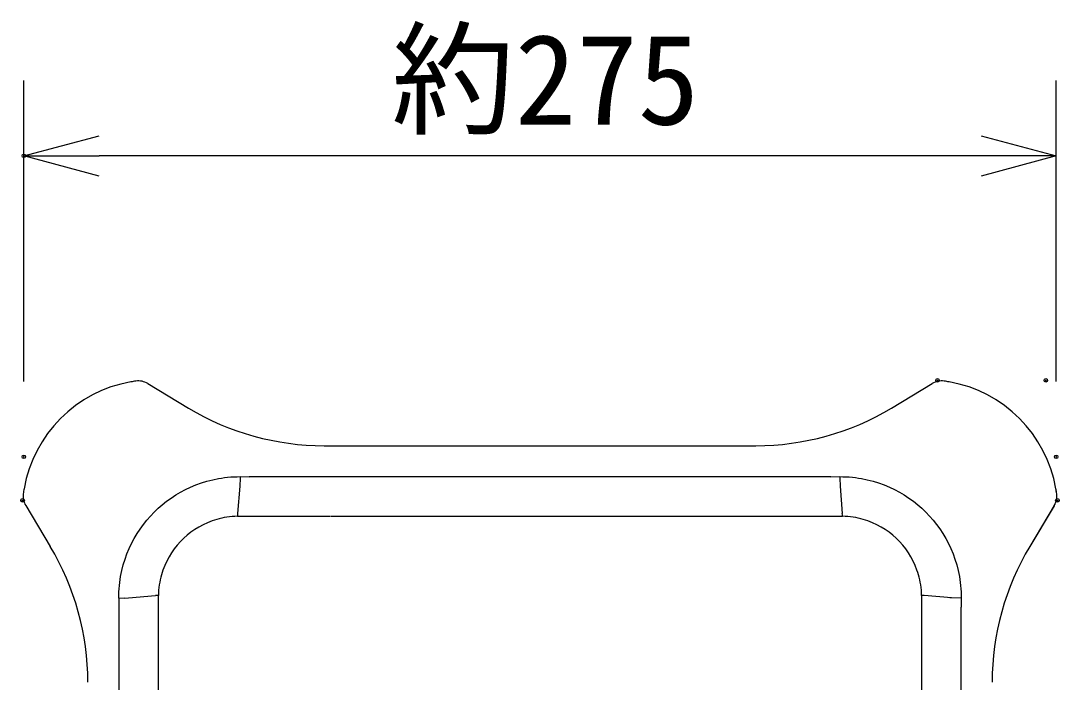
# Model space of a CAD drawing. Units: millimetres, scale not verified. Extents: x -63 to 63, y -57 to 57.
# Drawn here: x -29.83 to -2.2, y 17.79 to 35.37 of the extents above; entities that cross this region are included whole.
import ezdxf
from ezdxf.enums import TextEntityAlignment as Align

# ---------------------------------------------------------------- set-up
doc = ezdxf.new("R2010")
doc.units = ezdxf.units.MM
doc.header["$LTSCALE"] = 0.190236
doc.header["$PDMODE"] = 32
doc.header["$PDSIZE"] = 0.0951
doc.layers.add('0-2_WAKU', color=3, linetype='Continuous')
doc.layers.add('0-3_GAIKEI', color=1, linetype='Continuous')
doc.styles.add('ＭＳ ゴシック', font='')
doc.styles.get('ＭＳ ゴシック').set_extended_font_data('MS Gothic')

# ---------------------------------------------------------------- blocks, each defined once
blk = doc.blocks.new('_OPEN30')
at = {"layer": '0-3_GAIKEI', "color": 7}
blk.add_line((0, 0), (-1, 0), dxfattribs=at)
blk.add_lwpolyline([(-1, 0.26795), (0, 0), (-1, -0.26795)], dxfattribs=at)

msp = doc.modelspace()

# ---------------------------------------------------------------- linework, layer by layer
at = {"layer": '0-2_WAKU'}
for p, q in [((-29.7446, 25.7822), (-29.7446, 33.7822)), ((-2.2795, 25.7822), (-2.2795, 33.7822)), ((-4.2795, 31.7822), (-27.7446, 31.7822))]:
    msp.add_line(p, q, dxfattribs=at)
at = {"layer": '0-3_GAIKEI', "color": 7}
for p, q in [((-26.8334, 25.7844), (-26.8331, 25.7845)), ((-26.7628, 25.7946), (-26.7625, 25.7947)), ((-26.4485, 25.7297), (-25.3622, 25.077)), ((-6.6626, 25.077), (-5.5763, 25.7297)), ((-5.5774, 25.7291), (-5.5763, 25.7297)), ((-5.2622, 25.7947), (-5.262, 25.7946)), ((-5.1916, 25.7845), (-5.1914, 25.7844)), ((-21.7546, 24.0761), (-10.2702, 24.0761)), ((-21.7543, 24.0762), (-10.2705, 24.0762)), ((-29.7592, 22.7982), (-29.7594, 22.7979)), ((-29.749, 22.8687), (-29.7491, 22.8685)), ((-2.2758, 22.8687), (-2.2757, 22.8685)), ((-2.2655, 22.7982), (-2.2654, 22.7979)), ((-29.6943, 22.4839), (-29.0416, 21.3976)), ((-29.6943, 22.4839), (-29.6937, 22.4827)), ((-2.331, 22.4827), (-2.9837, 21.3964)), ((-2.3304, 22.4839), (-2.9831, 21.3976)), ((-2.3304, 22.4839), (-2.331, 22.4827))]:
    msp.add_line(p, q, dxfattribs=at)
at = {"layer": '0-3_GAIKEI'}
for p, q in [((-24.0727, 23.2541), (-23.9881, 23.255)), ((-23.9881, 23.255), (-23.9987, 22.9544)), ((-23.9881, 23.255), (-23.7528, 23.2539)), ((-8.272, 23.2539), (-23.7528, 23.2539)), ((-8.272, 23.2539), (-8.0367, 23.255)), ((-8.0367, 23.255), (-8.026, 22.9544)), ((-23.995, 22.9994), (-24.0556, 22.2724)), ((-8.0298, 22.9994), (-7.9692, 22.2725)), ((-24.0584, 22.2013), (-21.596, 22.2013)), ((-21.5745, 22.2013), (-7.9663, 22.2013)), ((-27.2196, 20.0235), (-27.2185, 19.7881)), ((-27.0631, 20.0284), (-26.964, 20.0298)), ((-26.964, 20.0303), (-26.2371, 20.091)), ((-26.1659, 4.0685), (-26.1659, 20.0936)), ((-5.8588, 20.0936), (-5.8588, 4.0685)), ((-5.0607, 20.0303), (-5.7877, 20.091)), ((-4.8051, 20.0235), (-5.1057, 20.0341)), ((-4.8051, 20.0235), (-4.8063, 19.7881)), ((-4.806, 20.1081), (-4.8051, 20.0235)), ((-27.2185, 19.7879), (-27.2185, 4.3741))]:
    msp.add_line(p, q, dxfattribs=at)
for points in [[(-27.2196, 20.0235), (-27.2187, 20.1081), (-27.2156, 20.192), (-27.2104, 20.2752), (-27.2032, 20.3575), (-27.1939, 20.439), (-27.1827, 20.5196), (-27.1695, 20.5994), (-27.1376, 20.7561), (-27.0986, 20.9089), (-27.0528, 21.0577), (-27.0005, 21.2025), (-26.9421, 21.343), (-26.8777, 21.4794), (-26.8076, 21.6115), (-26.732, 21.7393), (-26.6511, 21.8628), (-26.565, 21.9819), (-26.4738, 22.0966), (-26.3778, 22.2067), (-26.277, 22.3122), (-26.1715, 22.4131), (-26.0613, 22.5091), (-25.9467, 22.6002), (-25.8276, 22.6864), (-25.7041, 22.7673), (-25.5762, 22.8429), (-25.444, 22.9131), (-25.3076, 22.9775), (-25.1669, 23.036), (-25.0221, 23.0883), (-24.8732, 23.1341), (-24.7204, 23.1731), (-24.5638, 23.2049), (-24.4841, 23.2181), (-24.4036, 23.2293), (-24.3221, 23.2386), (-24.2398, 23.2458), (-24.1567, 23.251), (-24.0727, 23.2541)], [(-8.0367, 23.255), (-7.952, 23.2541), (-7.8681, 23.251), (-7.785, 23.2458), (-7.7026, 23.2386), (-7.6211, 23.2293), (-7.5405, 23.2181), (-7.4608, 23.2049), (-7.3041, 23.173), (-7.1512, 23.134), (-7.0024, 23.0882), (-6.8577, 23.0359), (-6.7171, 22.9775), (-6.5807, 22.9131), (-6.4486, 22.843), (-6.3208, 22.7674), (-6.1973, 22.6865), (-6.0782, 22.6004), (-5.9636, 22.5092), (-5.8534, 22.4132), (-5.7479, 22.3124), (-5.6471, 22.2068), (-5.551, 22.0967), (-5.4599, 21.9821), (-5.3738, 21.863), (-5.2928, 21.7395), (-5.2172, 21.6116), (-5.147, 21.4794), (-5.0826, 21.343), (-5.0241, 21.2023), (-4.9719, 21.0575), (-4.9261, 20.9086), (-4.8871, 20.7558), (-4.8552, 20.5992), (-4.8421, 20.5195), (-4.8308, 20.4389), (-4.8216, 20.3575), (-4.8143, 20.2752), (-4.8091, 20.192), (-4.806, 20.1081)], [(-24.0584, 22.2013), (-24.1315, 22.1986), (-24.2033, 22.1935), (-24.274, 22.1861), (-24.3435, 22.1765), (-24.4118, 22.1648), (-24.479, 22.1512), (-24.545, 22.1355), (-24.6099, 22.118), (-24.6736, 22.0986), (-24.7363, 22.0775), (-24.8581, 22.03), (-24.9755, 21.9759), (-25.0883, 21.9155), (-25.1964, 21.8491), (-25.2997, 21.7768), (-25.3982, 21.699), (-25.4918, 21.6157), (-25.5803, 21.5273), (-25.6635, 21.4337), (-25.7413, 21.3352), (-25.8136, 21.2319), (-25.88, 21.1238), (-25.9404, 21.0111), (-25.9945, 20.8937), (-26.042, 20.7718), (-26.0632, 20.7092), (-26.0826, 20.6454), (-26.1001, 20.5805), (-26.1157, 20.5144), (-26.1294, 20.4472), (-26.1411, 20.3789), (-26.1507, 20.3094), (-26.1581, 20.2387), (-26.1632, 20.1669), (-26.1659, 20.0938)], [(-5.8588, 20.0938), (-5.8616, 20.1669), (-5.8667, 20.2387), (-5.8741, 20.3094), (-5.8836, 20.3789), (-5.8953, 20.4472), (-5.909, 20.5144), (-5.9246, 20.5804), (-5.9422, 20.6453), (-5.9615, 20.709), (-5.9827, 20.7717), (-6.0302, 20.8935), (-6.0843, 21.0109), (-6.1447, 21.1236), (-6.2111, 21.2317), (-6.2833, 21.3351), (-6.3612, 21.4336), (-6.4444, 21.5272), (-6.5329, 21.6157), (-6.6264, 21.6989), (-6.7249, 21.7767), (-6.8282, 21.849), (-6.9363, 21.9154), (-7.0491, 21.9758), (-7.1664, 22.0299), (-7.2883, 22.0774), (-7.351, 22.0986), (-7.4147, 22.1179), (-7.4796, 22.1355), (-7.5457, 22.1511), (-7.6129, 22.1648), (-7.6812, 22.1765), (-7.7507, 22.1861), (-7.8214, 22.1934), (-7.8932, 22.1986), (-7.9663, 22.2013)], [(-27.2196, 20.0235), (-27.0631, 20.029), (-27.0631, 20.0284)], [(-4.8051, 4.1388), (-4.8063, 4.3741), (-4.8063, 19.7879)]]:
    msp.add_lwpolyline(points, dxfattribs=at)
at = {"layer": '0-3_GAIKEI', "color": 7}
for centre, radius, start, end in [((-26.2971, 22.3325), 3.4933, 99.8972, 170.1028), ((-26.285, 22.264), 3.5628, 98.85327, 99.89946), ((-26.285, 22.264), 3.5629, 98.84949, 99.89586), ((-26.2953, 22.3298), 3.4963, 97.68433, 98.8532), ((-26.2952, 22.3293), 3.4968, 97.68022, 98.84947), ((-26.6984, 25.3136), 0.4853, 59.0057, 97.62275), ((-5.3263, 25.3136), 0.4853, 82.37726, 120.99429), ((-5.7295, 22.3297), 3.4963, 81.1468, 82.31567), ((-5.7397, 22.264), 3.5628, 80.10054, 81.14673), ((-5.7276, 22.3325), 3.4933, 9.8972, 80.1028), ((-21.7544, 31.0789), 7.0028, 238.98933, 269.99843), ((-10.2704, 31.0789), 7.0028, 270.00156, 301.01066), ((-26.2286, 22.3204), 3.5629, 170.10415, 171.15051), ((-26.2286, 22.3204), 3.5628, 170.10055, 171.14673), ((-5.7961, 22.3204), 3.5628, 8.85327, 9.89947), ((-5.7961, 22.3204), 3.5629, 8.84951, 9.8959), ((-29.2783, 22.7338), 0.4853, 172.37726, 210.99429), ((-26.294, 22.3306), 3.4967, 171.1507, 172.31998), ((-26.2944, 22.3307), 3.4963, 171.14681, 172.31567), ((-2.7464, 22.7338), 0.4853, 328.84778, 7.59622), ((-2.7465, 22.7338), 0.4853, 329.00571, 7.62275), ((-5.7304, 22.3307), 3.4963, 7.68433, 8.8532), ((-5.7308, 22.3306), 3.4968, 7.68023, 8.84953), ((-35.0435, 17.7897), 7.0028, 0.00156, 31.01066), ((3.0187, 17.7897), 7.0028, 148.98933, 179.99843)]:
    msp.add_arc(centre, radius, start, end, dxfattribs=at)
at = {"layer": '0-3_GAIKEI'}
for centre, radius, start, end in [((-22.8226, 22.1886), 1.2358, 176.11217, 179.41262), ((-9.2011, 22.1883), 1.2348, 0.60531, 3.90848), ((-26.155, 18.9047), 1.1892, 90.52695, 93.9575), ((-5.8719, 18.8592), 1.2347, 86.0882, 89.3918)]:
    msp.add_arc(centre, radius, start, end, dxfattribs=at)
at = {"layer": '0-3_GAIKEI', "color": 7}
for p in [(-29.7446, 31.7822), (-5.4367, 25.8137), (-2.5561, 25.8137), (-29.7446, 23.7822), (-2.2795, 23.7822), (-29.7783, 22.6236), (-2.2462, 22.6238)]:
    msp.add_point(p, dxfattribs=at)

# ---------------------------------------------------------------- block references
at = {"layer": '0-2_WAKU', "xscale": 2, "yscale": 2, "rotation": 180}
msp.add_blockref('_OPEN30', (-29.7446, 31.7822), dxfattribs=at)
at = {"layer": '0-2_WAKU', "xscale": 2, "yscale": 2}
msp.add_blockref('_OPEN30', (-2.2795, 31.7822), dxfattribs=at)

# ---------------------------------------------------------------- texts
at = {"layer": '0-2_WAKU', "style": 'ＭＳ ゴシック'}
msp.add_text('約275', height=2.406, dxfattribs=at).set_placement((-19.9655, 31.8918), align=Align.BOTTOM_LEFT)

doc.saveas('drawing.dxf')
